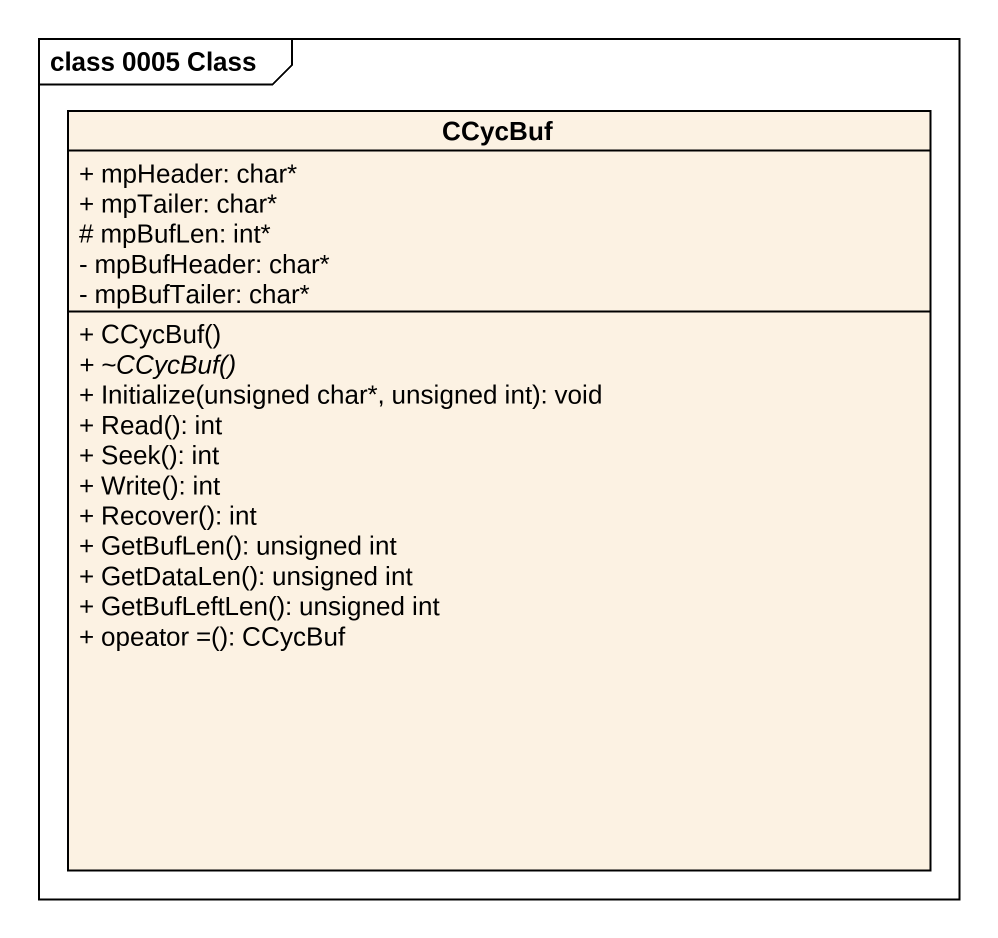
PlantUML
@startuml
mainframe class 0005 Class
hide circle
hide empty members
skinparam classAttributeIconSize 0
class CCycBuf {
  + mpHeader: char*
  + mpTailer: char*
  # mpBufLen: int*
  - mpBufHeader: char*
  - mpBufTailer: char*
  + CCycBuf()
  {abstract} + ~CCycBuf()
  + Initialize(unsigned char*, unsigned int): void
  + Read(): int
  + Seek(): int
  + Write(): int
  + Recover(): int
  + GetBufLen(): unsigned int
  + GetDataLen(): unsigned int
  + GetBufLeftLen(): unsigned int
  + opeator =(): CCycBuf
}
@enduml
